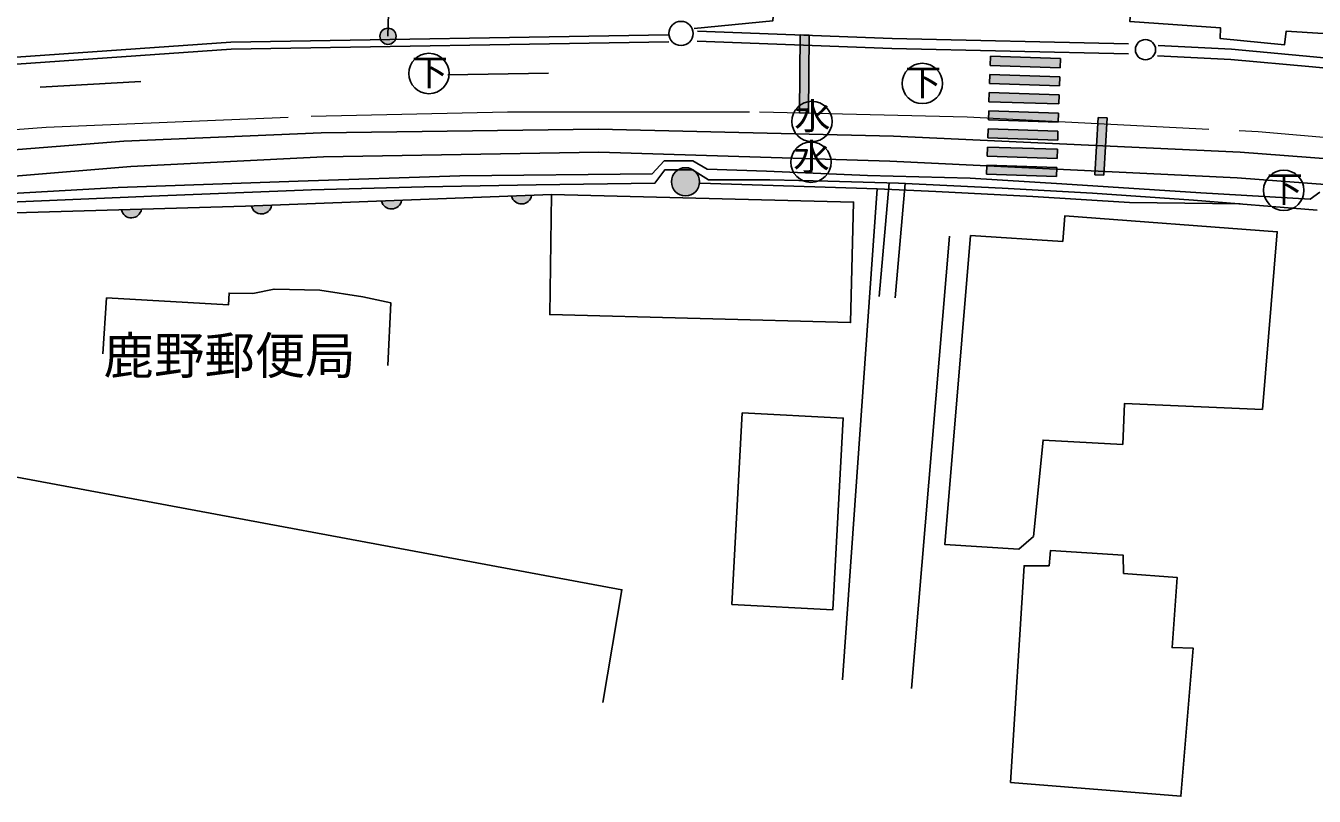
# Model space of a CAD drawing. Units: millimetres, scale not verified. Extents: x 40000 to 680000, y 20000 to 380000.
# Drawn here: x 184751 to 248636, y 266900 to 305098 of the extents above; entities that cross this region are included whole.
import ezdxf
from ezdxf.enums import TextEntityAlignment as Align

# ---------------------------------------------------------------- set-up
doc = ezdxf.new("R2010")
doc.units = ezdxf.units.MM
doc.header["$LTSCALE"] = 1000
doc.linetypes.add('CHAIN', pattern=[18.5, 12, -1.5, 3.5, -1.5])
for name, color, linetype, lineweight in [('M-BGD', 7, 'Continuous', 25), ('M-BGD-EXST', 7, 'Continuous', 25), ('M-BMK', 2, 'CHAIN', 13), ('M-STR-STRC', 7, 'Continuous', 25)]:
    doc.layers.add(name, color=color, linetype=linetype, lineweight=lineweight)
doc.layers.add('M-BMK-HTXT', color=7, linetype='Continuous')
doc.styles.add('ＭＳ ゴシック', font='')
doc.styles.get('ＭＳ ゴシック').set_extended_font_data('MS Gothic')

msp = doc.modelspace()

# ---------------------------------------------------------------- hatches: boundary and pattern name
at = {"layer": 'M-BGD'}
for points in [[(218162, 297363, 1), (216762, 297363, 1)], [(203381, 296439), (202391, 296403, 0.82183)], [(209828, 296692), (208838, 296648, 0.82183)], [(190487, 295999), (189497, 295965, 0.82183)], [(196935, 296195), (195945, 296159, 0.82183)]]:
    msp.add_hatch(color=256, dxfattribs=at).paths.add_polyline_path(points)
at = {"layer": 'M-STR-STRC'}
for points in [[(203048, 304792, 0.41421), (202496, 304915, 0.41421), (202373, 304363, 1)], [(223598, 304627), (223148, 304644), (223118, 300778), (223567, 300767)], [(236048, 303471), (232583, 303583), (232568, 303134), (236034, 303021)], [(236019, 302571), (232554, 302684), (232539, 302234), (236004, 302121)], [(235990, 301672), (232524, 301784), (232510, 301335), (235975, 301222)], [(235960, 300772), (232495, 300885), (232481, 300435), (235946, 300322)], [(238364, 300526), (237915, 300551), (237756, 297715), (238205, 297690)], [(235931, 299873), (232466, 299985), (232451, 299536), (235916, 299423)], [(235902, 298973), (232437, 299086), (232422, 298636), (235887, 298523)], [(235872, 298073), (232407, 298186), (232393, 297737), (235858, 297624)]]:
    msp.add_hatch(color=256, dxfattribs=at).paths.add_polyline_path(points)

# ---------------------------------------------------------------- linework, layer by layer
at = {"layer": 'M-BGD'}
for p, q in [((218056, 304837), (227708, 304471)), ((218037, 304337), (227689, 303971)), ((227708, 304471), (239432, 304203)), ((227689, 303971), (239421, 303703)), ((227057, 291681), (227558, 297308)), ((227854, 291610), (228359, 297280)), ((228668, 272244), (230553, 294669))]:
    msp.add_line(p, q, dxfattribs=at)
for points in [[(240479, 318124), (243379, 318007), (243637, 319943), (245703, 319790), (245739, 318840), (247746, 319720), (247950, 322012), (252540, 321730), (252176, 317611), (247621, 318034), (247644, 318773), (245590, 317940), (245284, 313840), (248537, 313570), (248607, 314591), (254326, 314106), (253794, 304411), (247238, 304823), (247165, 304160), (243967, 304469), (243982, 305000), (239499, 305308)], [(210817, 296736), (210733, 290777), (225651, 290379), (225799, 296357)], [(231593, 294705), (236171, 294408), (236278, 295679), (246806, 294888), (246067, 286077), (239224, 286367), (239138, 284346), (235188, 284554), (234710, 279784), (233993, 279155), (230313, 279382)], [(220276, 285907), (225281, 285648), (224763, 276140), (219762, 276413)], [(233581, 267585), (234249, 278330), (235491, 278330), (235552, 279080), (239170, 278850), (239185, 277947), (241837, 277747), (241592, 274269), (242634, 274239), (242026, 266900)]]:
    msp.add_lwpolyline(points, close=True, dxfattribs=at)
for points in [[(192665, 320583), (209086, 317072), (217611, 315027), (220777, 314150), (221385, 313757), (221777, 313293), (222045, 312865), (222313, 312133), (221795, 305348), (217893, 304955)], [(151682, 300422), (171982, 302341), (194936, 303938), (216629, 304300)], [(152126, 300816), (171954, 302690), (194921, 304288), (216623, 304650)], [(240894, 304112), (244535, 303932), (248600, 303562), (260454, 302426), (277070, 300718)], [(240869, 303613), (244500, 303433), (248553, 303065), (260405, 301928), (277019, 300220)], [(62052, 284988), (93477, 288624), (147545, 295254), (165072, 297307), (178268, 298481), (189609, 299382), (199402, 299796), (213142, 299974), (227769, 299628), (244962, 298825), (258696, 297791), (272673, 296258), (303557, 293028), (335539, 289668)], [(62157, 283994), (93595, 287631), (147664, 294261), (165163, 296311), (178403, 297162), (189954, 298128), (199516, 298593), (213161, 298828), (227593, 298390), (244812, 297557), (258543, 296511), (272498, 294950), (303364, 291643), (335477, 288306)], [(248908, 296844), (248442, 296507), (243015, 296820), (236119, 297260), (231582, 297545), (226488, 297676), (221484, 297884), (218529, 297987), (217829, 298402), (216403, 298402), (215806, 297754), (206278, 297652), (198258, 297387), (189340, 297076), (182314, 296687), (175403, 296219), (167678, 295597), (153700, 294092)], [(248775, 295948), (242648, 296456), (237638, 296796), (233164, 297047), (228018, 297296), (224526, 297386), (221640, 297459), (218610, 297459), (217811, 297948), (216432, 297948), (215942, 297295), (210061, 297213), (204512, 297116), (198920, 296969), (191386, 296660), (181615, 296253), (171436, 295489), (168043, 295178), (160102, 294218), (153733, 293618)], [(218182, 297298), (226958, 297018), (225249, 272667)], [(210817, 296736), (195649, 296148), (181351, 295736)], [(226958, 297018), (229868, 296881), (234682, 296639), (239469, 296340), (244970, 296264)], [(188572, 288829), (188754, 291606), (194804, 291270), (194832, 291845), (196003, 291824), (197065, 292040), (199331, 291995), (201462, 291662), (202847, 291366), (202704, 288247)], [(181667, 275543), (182863, 282987), (214308, 277134), (213362, 271545)]]:
    msp.add_lwpolyline(points, dxfattribs=at)
for centre, radius in [((217239, 304717), 600), ((240268, 303913), 500), ((217462, 297363), 700)]:
    msp.add_circle(centre, radius, dxfattribs=at)
for centre, start, end in [((202883, 296519), 193.23243, 350.89062), ((209328, 296767), 193.72636, 351.38455), ((189988, 296080), 193.1551, 350.81329), ((196436, 296275), 193.23243, 350.89062)]:
    msp.add_arc(centre, 505, start, end, dxfattribs=at)
at = {"layer": 'M-BGD-EXST'}
for centre in [(204741, 302732), (229204, 302237), (223731, 300355), (223684, 298333), (247125, 296941)]:
    msp.add_circle(centre, 1000, dxfattribs=at)
at = {"layer": 'M-BMK'}
msp.add_lwpolyline([(61854, 286848), (159413, 297771), (161581, 298071), (167700, 298738), (177431, 299470), (185766, 300063), (198894, 300610), (208633, 300830), (221123, 300827), (231428, 300576), (245864, 299854), (261648, 298494), (298495, 294295), (337113, 290106), (361069, 287510)], dxfattribs=at)
at = {"layer": 'M-STR-STRC'}
for p, q in [((202711, 304577), (202731, 305731)), ((223118, 300778), (223148, 304644)), ((223148, 304644), (223598, 304627)), ((223567, 300767), (223598, 304627)), ((232568, 303134), (232583, 303583)), ((232583, 303583), (236048, 303471)), ((236034, 303021), (236048, 303471)), ((232568, 303134), (236034, 303021)), ((185463, 302048), (190455, 302337)), ((210669, 302748), (205670, 302664)), ((232539, 302234), (232554, 302684)), ((232539, 302234), (236004, 302121)), ((232554, 302684), (236019, 302571)), ((236004, 302121), (236019, 302571)), ((232510, 301335), (232524, 301784)), ((232524, 301784), (235990, 301672)), ((235975, 301222), (235990, 301672)), ((232510, 301335), (235975, 301222)), ((223118, 300778), (223567, 300767)), ((232481, 300435), (232495, 300885)), ((232481, 300435), (235946, 300322)), ((232495, 300885), (235960, 300772)), ((235946, 300322), (235960, 300772)), ((237756, 297715), (237915, 300551)), ((237915, 300551), (238364, 300526)), ((238205, 297690), (238364, 300526)), ((232451, 299536), (232466, 299985)), ((232466, 299985), (235931, 299873)), ((235916, 299423), (235931, 299873)), ((232422, 298636), (232437, 299086)), ((232437, 299086), (235902, 298973)), ((232451, 299536), (235916, 299423)), ((232422, 298636), (235887, 298523)), ((235887, 298523), (235902, 298973)), ((232393, 297737), (232407, 298186)), ((232393, 297737), (235858, 297624)), ((232407, 298186), (235872, 298073)), ((235858, 297624), (235872, 298073)), ((237756, 297715), (238205, 297690))]:
    msp.add_line(p, q, dxfattribs=at)
msp.add_circle((202711, 304577), 400, dxfattribs=at)

# ---------------------------------------------------------------- texts
at = {"layer": 'M-BGD-EXST', "style": 'ＭＳ ゴシック'}
for s, p in [('下', (203889, 301744)), ('下', (228352, 301250)), ('水', (222852, 299564)), ('水', (222805, 297542)), ('下', (246273, 295953))]:
    msp.add_text(s, height=1320, dxfattribs=at).set_placement(p, align=Align.BOTTOM_LEFT)
at = {"layer": 'M-BMK-HTXT', "style": 'ＭＳ ゴシック'}
msp.add_text('鹿野郵便局', height=1833, dxfattribs=at).set_placement((188606, 287284), align=Align.BOTTOM_LEFT)

doc.saveas('drawing.dxf')
